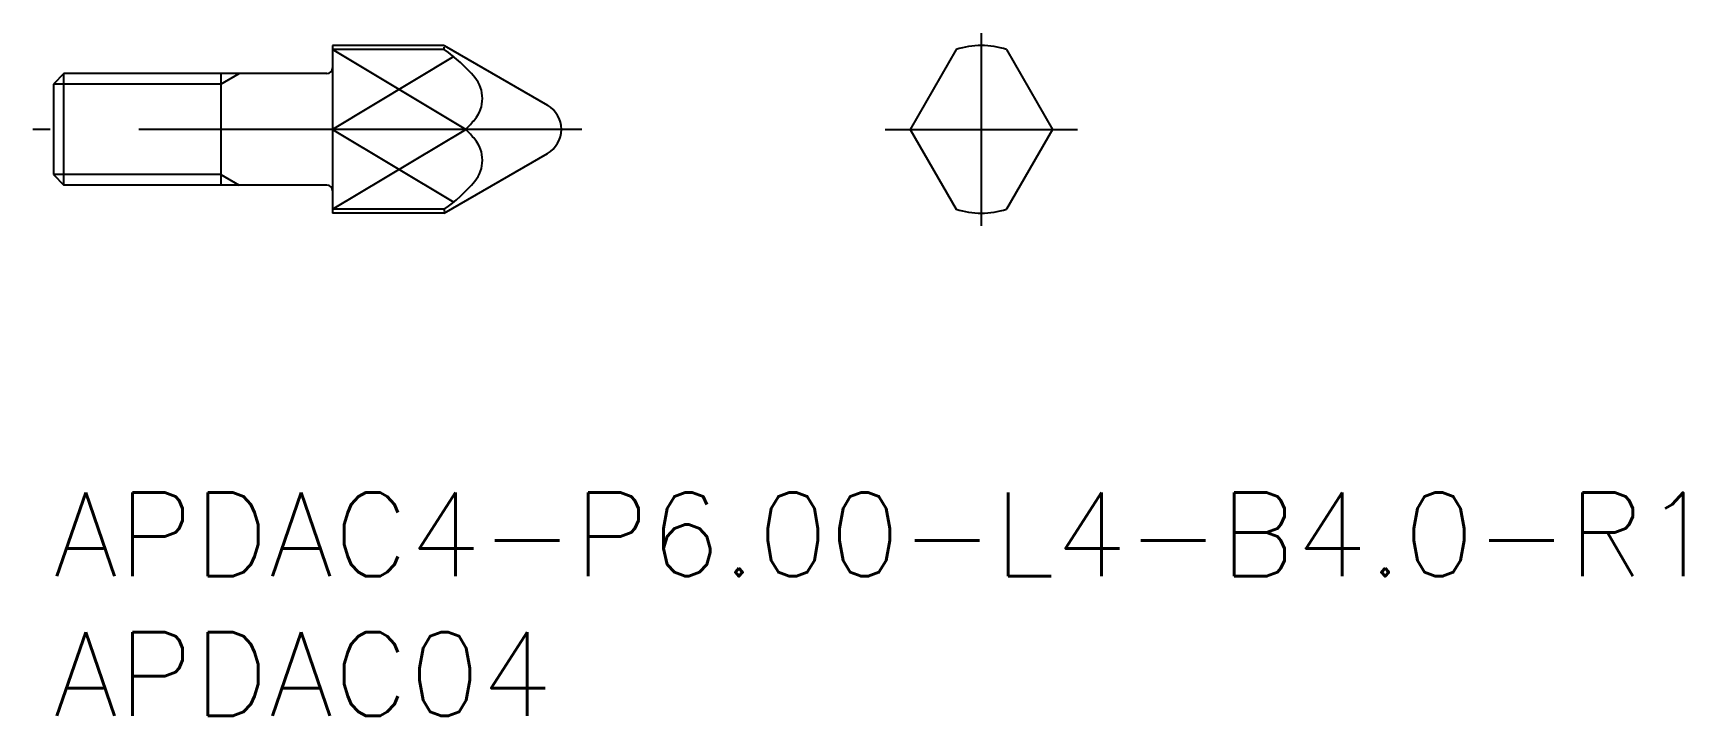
# Model space of a CAD drawing. Extents: x -0.7 to 58.4, y -8 to 16.4.
import ezdxf

# ---------------------------------------------------------------- set-up
doc = ezdxf.new("R2010")
doc.units = 0
doc.header["$LTSCALE"] = 0.5
doc.linetypes.add('CENTER', pattern=[50.8, 31.75, -6.35, 6.35, -6.35])
for name, color, linetype in [('MSM_CENTER', 1, 'CENTER'), ('MSM_CONTINUOUS', 7, 'CONTINUOUS'), ('MSM_NARROW', 5, 'CONTINUOUS'), ('MSM_PART_NUMBER', 7, 'CONTINUOUS')]:
    doc.layers.add(name, color=color, linetype=linetype)
doc.styles.get("Standard").update_dxf_attribs({"font": 'txt.shx', "height": 1, "bigfont": 'bigfont.shx'})

# ---------------------------------------------------------------- blocks, each defined once
blk = doc.blocks.new('*U14')
at = {"layer": 'MSM_PART_NUMBER'}
blk.add_text('APDAC4-P6.00-L4-B4.0-R1', height=3, dxfattribs=at).set_placement((0, -3))
blk = doc.blocks.new('*U15')
at = {"layer": 'MSM_PART_NUMBER'}
blk.add_text('APDAC04', height=3, dxfattribs=at).set_placement((0, -8))

msp = doc.modelspace()

# ---------------------------------------------------------------- linework, layer by layer
at = {"layer": 'MSM_CENTER'}
for p, q in [((33.238, 16.449), (33.238, 9.551)), ((18.931, 13), (-0.731, 13)), ((29.79, 13), (36.687, 13))]:
    msp.add_line(p, q, dxfattribs=at)
at = {"layer": 'MSM_CONTINUOUS'}
for p, q in [((10, 16), (10, 10)), ((14, 16), (10, 16)), ((14, 16), (17.696, 13.866)), ((14, 15.862), (10.002, 15.862)), ((32.338, 15.862), (30.686, 13)), ((34.138, 15.862), (35.791, 13)), ((0.379, 15), (0, 14.621)), ((9.8, 15), (0.379, 15)), ((0.379, 11), (0.379, 15)), ((6, 15), (6, 11)), ((0, 14.621), (0, 11.379)), ((14.771, 13), (10, 13)), ((30.686, 13), (32.338, 10.138)), ((35.791, 13), (34.138, 10.138)), ((14, 10), (17.696, 12.134)), ((0, 11.379), (0.379, 11)), ((9.8, 11), (0.379, 11)), ((14, 10.138), (10, 10.138)), ((14, 10), (10, 10))]:
    msp.add_line(p, q, dxfattribs=at)
for centre, radius, start, end in [((33.238, 13), 3, 72.5424, 107.4576), ((10.679, 11.151), 5.764, 39.99111, 54.81687), ((9.8, 15.2), 0.2, 270, 360), ((14.201, 14.105), 1.167, 320.00889, 39.99111), ((17.199, 13), 1, 63.2149, 63.55456), ((17.196, 13), 1, 300, 60), ((10.679, 17.059), 5.764, 315.22858, 320.00889), ((10.679, 8.941), 5.764, 39.99111, 44.77142), ((14.201, 11.895), 1.167, 320.00889, 39.99111), ((17.199, 13), 1, 296.44544, 296.7851), ((9.8, 10.8), 0.2, 0, 90), ((10.679, 14.849), 5.764, 305.18313, 320.00889), ((33.238, 13), 3, 252.5424, 287.4576)]:
    msp.add_arc(centre, radius, start, end, dxfattribs=at)
at = {"layer": 'MSM_NARROW'}
for p, q in [((14.34, 15.603), (10, 13)), ((14.771, 13), (10.002, 15.862)), ((14, 15.862), (14, 15.94)), ((6, 14.621), (6.656, 15)), ((6, 14.621), (0, 14.621)), ((10, 13), (14.34, 10.397)), ((10, 10.138), (14.771, 13)), ((6, 11.379), (0, 11.379)), ((6, 11.379), (6.656, 11)), ((14, 10.138), (14, 10.06))]:
    msp.add_line(p, q, dxfattribs=at)

# ---------------------------------------------------------------- block references
at = {"layer": 'MSM_CONTINUOUS'}
for name in ['*U14', '*U15']:
    msp.add_blockref(name, (0, 0), dxfattribs=at)

doc.saveas('drawing.dxf')
